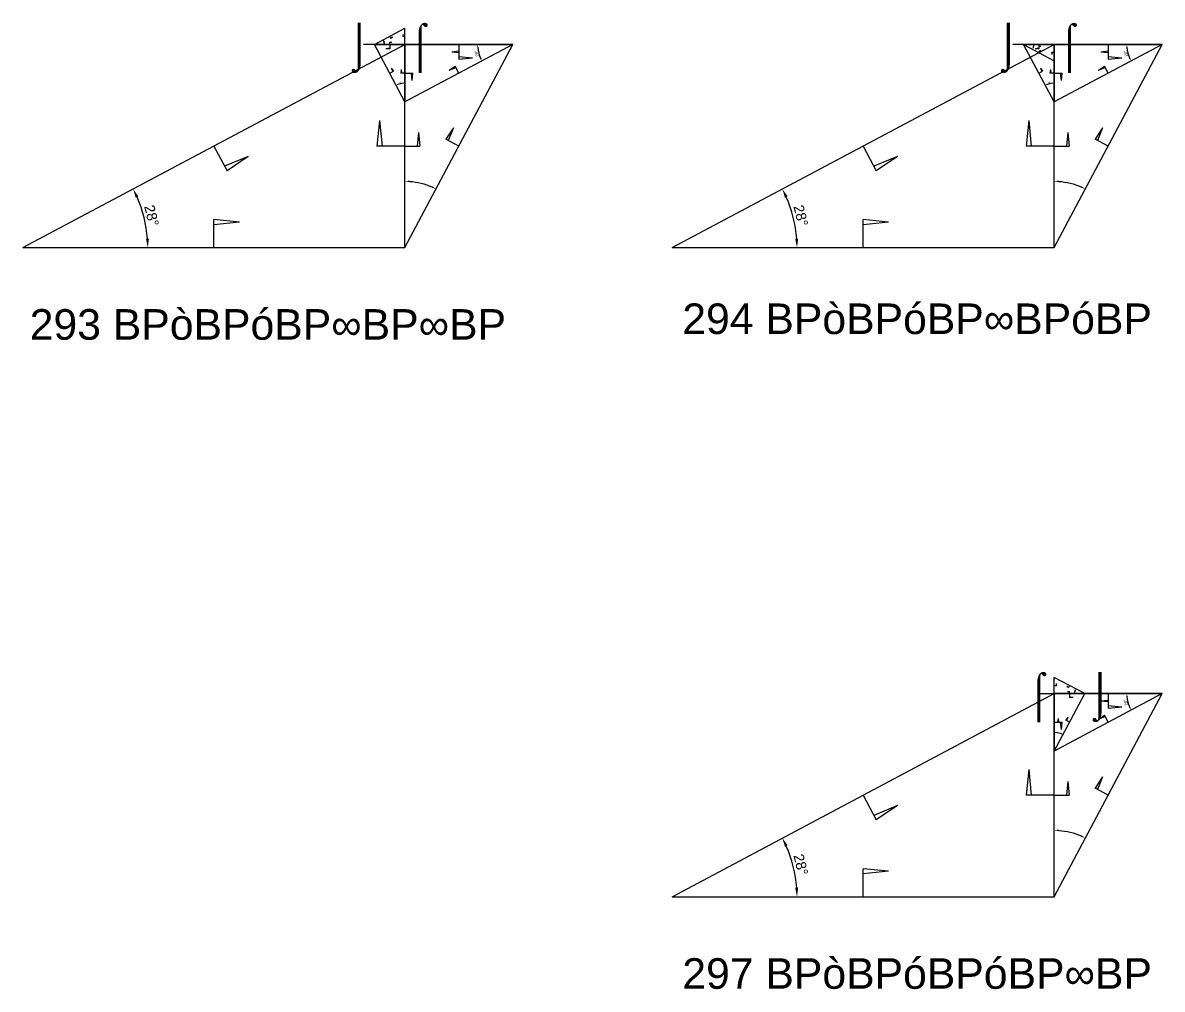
# Model space of a CAD drawing. Header units: millimetres. Extents: x 130908 to 599272, y -2842299 to 24518.
# Drawn here: x 232839 to 277563, y -2535372 to -2497429 of the extents above; entities that cross this region are included whole.
import ezdxf
from ezdxf.enums import TextEntityAlignment as Align

# ---------------------------------------------------------------- set-up
doc = ezdxf.new("R2010")
doc.units = ezdxf.units.MM
doc.header["$PDMODE"] = 35
doc.linetypes.add('DASHED', pattern=[19.05, 12.7, -6.35])
for name, color, linetype in [('BASE', 170, 'Continuous'), ('HYPOTENUSE', 20, 'Continuous'), ('PERPENDICULAR', 90, 'Continuous')]:
    doc.layers.add(name, color=color, linetype=linetype)
doc.styles.add('Arial', font='arial_0.ttf')
doc.dimstyles.new('ISO-25', dxfattribs={"dimtxt": 250, "dimasz": 100, "dimexe": 1.25, "dimexo": 0.625, "dimgap": 100, "dimtad": 1, "dimdec": 0, "dimtxsty": 'Arial', "dimcen": 2.5, "dimadec": 0, "dimazin": 0, "dimtfac": 1, "dimtdec": 0, "dimtmove": 0, "dimatfit": 3, "dimfxl": 1, "dimarcsym": 0})

# ---------------------------------------------------------------- blocks, each defined once
blk = doc.blocks.new('*D9')
at = {"color": 0, "lineweight": -2, "ltscale": 100, "transparency": 16777216}
blk.add_arc((0, 0), 4906, 4.0884, 23.9116, dxfattribs=at)
at = {"color": 0, "ltscale": 100, "transparency": 16777216}
for points in [[(4432, 1963), (4537, 2014), (4332, 2303)], [(4952, 352), (4835, 348), (4906, 0)]]:
    blk.add_solid(points, dxfattribs=at)
at = {"layer": 'Defpoints', "color": 0, "ltscale": 100, "transparency": 16777216}
for p in [(15000, 7976), (4841, 796), (0, 0), (0, 0), (15000, 0)]:
    blk.add_point(p, dxfattribs=at)
at = {"color": 0, "ltscale": 100, "transparency": 16777216, "insert": (5055, 1260), "char_height": 400, "attachment_point": 5, "rotation": 284, "style": 'Arial'}
blk.add_mtext('28°', dxfattribs=at)
blk = doc.blocks.new('SanjoyNathGeometrifyingTrigonometryFundamentalLockedSet')
at = {"color": 114, "linetype": 'DASHED', "ltscale": 100, "true_color": 0x139b48}
for p, q in [((14000, 4987.8), (13900, 3987.8)), ((14000, 4987.8), (14100, 3987.8)), ((15000, 3987.8), (13900, 3987.8))]:
    blk.add_line(p, q, dxfattribs=at)
at = {"color": 242, "linetype": 'DASHED', "ltscale": 100, "true_color": 0xcd2027}
for p, q in [((7500, 3987.8), (8016.4, 3016.6)), ((8852.4, 3574.3), (7922.5, 3193.2)), ((8852.4, 3574.3), (8016.4, 3016.6))]:
    blk.add_line(p, q, dxfattribs=at)
at = {"color": 159, "linetype": 'DASHED', "ltscale": 100, "true_color": 0x22346e}
for p, q in [((7500, 0), (7500, 1100)), ((8500, 1000), (7500, 1100)), ((8500, 1000), (7500, 900))]:
    blk.add_line(p, q, dxfattribs=at)
at = {"layer": 'BASE'}
blk.add_line((0, 0), (15000, 0), dxfattribs=at)
at = {"layer": 'HYPOTENUSE'}
blk.add_line((0, 0), (15000, 7975.6), dxfattribs=at)
at = {"layer": 'PERPENDICULAR'}
blk.add_line((15000, 0), (15000, 7975.6), dxfattribs=at)
at = {"color": 4, "ltscale": 100}
dim = blk.add_angular_dim_2l(base=(4841, 795.6), line1=((0, 0), (15000, 0)), line2=((0, 0), (15000, 7975.6)), dimstyle='ISO-25', override={"dimtxt": 400, "dimasz": 350, "dimgap": 100}, dxfattribs=at)
dim.commit()
dim.dimension.update_dxf_attribs({"geometry": '*D9', "text_midpoint": (5055.4, 1260.5)})

msp = doc.modelspace()

# ---------------------------------------------------------------- linework, layer by layer
at = {"linetype": 'DASHED', "ltscale": 70}
for p, q in [((248438, -2498282), (246041, -2498282)), ((273921, -2498282), (271523, -2498282)), ((272722, -2523765), (275120, -2523765))]:
    msp.add_line(p, q, dxfattribs=at)

# ---------------------------------------------------------------- block references
at = {"linetype": 'DASHED', "ltscale": 100, "yscale": 0.07992772583102702, "zscale": 0.07992772583102702}
for p, xscale in [((246640, -2498282), 0.07992772583102702), ((274521, -2523765), -0.07992772583102702)]:
    msp.add_blockref('SanjoyNathGeometrifyingTrigonometryFundamentalLockedSet', p, dxfattribs=dict(at, xscale=xscale))
at = {"linetype": 'DASHED'}
for p in [(232839, -2506258), (258322, -2506258), (258322, -2531740)]:
    msp.add_blockref('SanjoyNathGeometrifyingTrigonometryFundamentalLockedSet', p, dxfattribs=at)
at = {"linetype": 'DASHED', "ltscale": 100}
for p, xscale, yscale, zscale, rotation in [((247839, -2500537), 0.150322189285358, 0.150322189285358, 0.150322189285358, 90), ((247839, -2506258), -0.53170943166148, 0.53170943166148, 0.53170943166148, 270), ((252080, -2498282), 0.282714919717773, 0.282714919717773, 0.282714919717773, 180), ((273322, -2500537), 0.150322189285358, 0.150322189285358, 0.150322189285358, 90), ((272123, -2498282), -0.07992772583102702, 0.07992772583102702, 0.07992772583102702, 180), ((273322, -2506258), -0.53170943166148, 0.53170943166148, 0.53170943166148, 270), ((277563, -2498282), 0.282714919717773, 0.282714919717773, 0.282714919717773, 180), ((273322, -2531740), -0.53170943166148, 0.53170943166148, 0.53170943166148, 270), ((277563, -2523765), 0.282714919717773, 0.282714919717773, 0.282714919717773, 180), ((273322, -2526020), -0.150322189285358, 0.150322189285358, 0.150322189285358, 270)]:
    msp.add_blockref('SanjoyNathGeometrifyingTrigonometryFundamentalLockedSet', p, dxfattribs=dict(at, xscale=xscale, yscale=yscale, zscale=zscale, rotation=rotation))

# ---------------------------------------------------------------- texts
at = {"linetype": 'DASHED', "ltscale": 100, "style": 'Arial'}
for s, p in [('⌡', (246041, -2498282)), ('⌠', (248438, -2498282)), ('⌡', (271523, -2498282)), ('⌠', (273921, -2498282)), ('294 BPòBPóBP∞BPóBP', (267942, -2509049)), ('293 BPòBPóBP∞BP∞BP', (242459, -2509272)), ('⌠', (272722, -2523765)), ('⌡', (275120, -2523765)), ('297 BPòBPóBPóBP∞BP', (267942, -2534755))]:
    msp.add_text(s, height=1200, dxfattribs=at).set_placement(p, align=Align.MIDDLE_CENTER)

doc.saveas('drawing.dxf')
